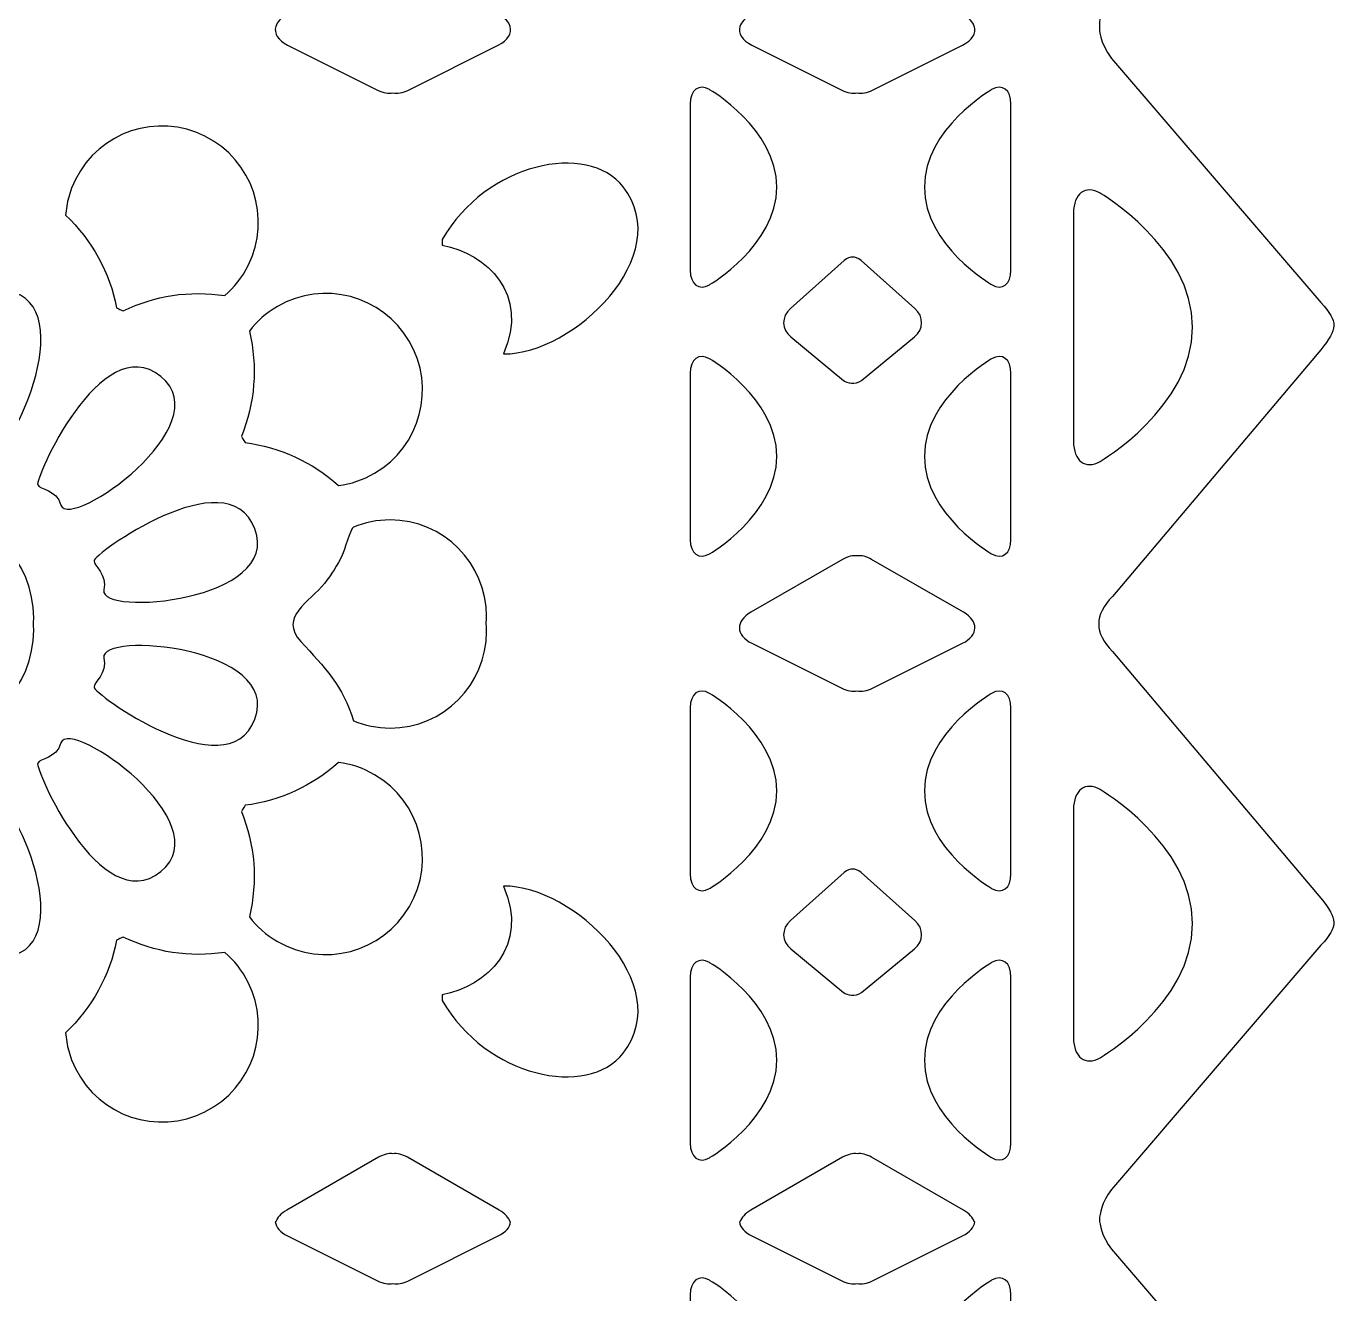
# Model space of a CAD drawing. Header units: centimetres. Extents: x -7.1 to -0.7, y -7 to 8.5.
# Drawn here: x -3.683 to -0.713, y -3.454 to -0.585 of the extents above; entities that cross this region are included whole.
import ezdxf

# ---------------------------------------------------------------- set-up
doc = ezdxf.new("R2010")
doc.units = ezdxf.units.CM
doc.header["$MEASUREMENT"] = 0
doc.layers.add('Layer 1', color=7, linetype='Continuous')

msp = doc.modelspace()

# ---------------------------------------------------------------- linework, layer by layer
at = {"layer": 'Layer 1'}
for points, knots in [([(-0.75382, 5.45137), (-0.71342, 5.49611), (-0.71575, 5.51005), (-0.75382, 5.55808), (-0.75382, 5.55808), (-0.75382, 5.55808), (-1.22507, 6.11619), (-1.22507, 6.11619), (-1.22507, 6.11619), (-1.2465, 6.13762), (-1.25669, 6.15807), (-1.25624, 6.17855), (-1.25624, 6.17855), (-1.25672, 6.199), (-1.2465, 6.21951), (-1.22507, 6.24091), (-1.22507, 6.24091), (-1.22507, 6.24091), (-0.75382, 6.799), (-0.75382, 6.799), (-0.75382, 6.799), (-0.71575, 6.84705), (-0.71342, 6.86099), (-0.75382, 6.90573), (-0.75382, 6.90573), (-0.75382, 6.90573), (-1.22787, 7.45821), (-1.22787, 7.45821), (-1.22787, 7.45821), (-1.24128, 7.47618), (-1.2479, 7.49253), (-1.25137, 7.50539), (-1.25137, 7.50539), (-1.25137, 7.50539), (-1.2474, 7.50538), (-1.2474, 7.50538), (-1.2474, 7.50538), (-1.2474, 7.50538), (-1.2474, 8.53715), (-1.2474, 8.53715), (-1.2474, 8.53715), (-1.2474, 8.53715), (-6.5523, 8.53715), (-6.5523, 8.53715), (-6.5523, 8.53715), (-6.5523, 8.53715), (-6.5523, 7.53181), (-6.5523, 7.53181), (-6.5523, 7.53181), (-6.5523, 7.53181), (-6.56246, 7.53181), (-6.56246, 7.53181), (-6.56246, 7.53181), (-6.56246, 7.53181), (-6.55939, 7.4985), (-6.58947, 7.45823), (-6.58947, 7.45823), (-6.58947, 7.45823), (-7.06352, 6.90575), (-7.06352, 6.90575), (-7.06352, 6.90575), (-7.10392, 6.86101), (-7.10159, 6.84707), (-7.06352, 6.79902), (-7.06352, 6.79902), (-7.06352, 6.79902), (-6.59227, 6.24093), (-6.59227, 6.24093), (-6.59227, 6.24093), (-6.57084, 6.2195), (-6.56065, 6.19902), (-6.5611, 6.17857), (-6.5611, 6.17857), (-6.56062, 6.15809), (-6.57084, 6.13761), (-6.59227, 6.11621), (-6.59227, 6.11621), (-6.59227, 6.11621), (-7.06352, 5.5581), (-7.06352, 5.5581), (-7.06352, 5.5581), (-7.10159, 5.51008), (-7.10392, 5.49613), (-7.06352, 5.45139), (-7.06352, 5.45139), (-7.06352, 5.45139), (-6.58947, 4.89891), (-6.58947, 4.89891), (-6.58947, 4.89891), (-6.56193, 4.862), (-6.56219, 4.83128), (-6.56243, 4.82633), (-6.56243, 4.82633), (-6.56243, 4.82633), (-6.56246, 4.82634), (-6.56246, 4.82634), (-6.56246, 4.82634), (-6.56246, 4.82634), (-6.56246, 4.82594), (-6.56246, 4.82584), (-6.56246, 4.82584), (-6.56246, 4.82571), (-6.56246, 4.82531), (-6.56246, 4.82531), (-6.56246, 4.82531), (-6.56246, 4.82531), (-6.56241, 4.82531), (-6.56241, 4.82531), (-6.56241, 4.82531), (-6.56217, 4.82034), (-6.56191, 4.78959), (-6.58945, 4.75273), (-6.58945, 4.75273), (-6.58945, 4.75273), (-7.0635, 4.20023), (-7.0635, 4.20023), (-7.0635, 4.20023), (-7.1039, 4.15552), (-7.10157, 4.14157), (-7.0635, 4.09352), (-7.0635, 4.09352), (-7.0635, 4.09352), (-6.59225, 3.53543), (-6.59225, 3.53543), (-6.59225, 3.53543), (-6.57082, 3.514), (-6.56063, 3.49355), (-6.56108, 3.47307), (-6.56108, 3.47307), (-6.5606, 3.45259), (-6.57082, 3.43211), (-6.59225, 3.41071), (-6.59225, 3.41071), (-6.59225, 3.41071), (-7.0635, 2.85262), (-7.0635, 2.85262), (-7.0635, 2.85262), (-7.10157, 2.80457), (-7.1039, 2.79063), (-7.0635, 2.74591), (-7.0635, 2.74591), (-7.0635, 2.74591), (-6.58947, 2.1934), (-6.58947, 2.1934), (-6.58947, 2.1934), (-6.56193, 2.15652), (-6.56219, 2.1258), (-6.56243, 2.12082), (-6.56243, 2.12082), (-6.56243, 2.12082), (-6.56246, 2.12082), (-6.56246, 2.12082), (-6.56246, 2.12082), (-6.56246, 2.12082), (-6.56246, 2.12042), (-6.56246, 2.12029), (-6.56246, 2.12029), (-6.56246, 2.12018), (-6.56246, 2.11979), (-6.56246, 2.11979), (-6.56246, 2.11979), (-6.56246, 2.11979), (-6.56241, 2.11979), (-6.56241, 2.11979), (-6.56241, 2.11979), (-6.56217, 2.11482), (-6.56191, 2.0841), (-6.58945, 2.04721), (-6.58945, 2.04721), (-6.58945, 2.04721), (-7.0635, 1.49473), (-7.0635, 1.49473), (-7.0635, 1.49473), (-7.1039, 1.44999), (-7.10157, 1.43605), (-7.0635, 1.38802), (-7.0635, 1.38802), (-7.0635, 1.38802), (-6.59225, 0.82991), (-6.59225, 0.82991), (-6.59225, 0.82991), (-6.57082, 0.80848), (-6.56063, 0.78803), (-6.56108, 0.76755), (-6.56108, 0.76755), (-6.5606, 0.7471), (-6.57082, 0.72659), (-6.59225, 0.70519), (-6.59225, 0.70519), (-6.59225, 0.70519), (-7.0635, 0.1471), (-7.0635, 0.1471), (-7.0635, 0.1471), (-7.10157, 0.09908), (-7.1039, 0.08511), (-7.0635, 0.04037), (-7.0635, 0.04037), (-7.0635, 0.04037), (-6.58945, -0.51211), (-6.58945, -0.51211), (-6.58945, -0.51211), (-6.56191, -0.54899), (-6.56217, -0.57971), (-6.56241, -0.58469), (-6.56241, -0.58469), (-6.56241, -0.58469), (-6.56246, -0.58468), (-6.56246, -0.58468), (-6.56246, -0.58468), (-6.56246, -0.58468), (-6.56246, -0.58508), (-6.56246, -0.58518), (-6.56246, -0.58518), (-6.56246, -0.58531), (-6.56246, -0.58571), (-6.56246, -0.58571), (-6.56246, -0.58571), (-6.56246, -0.58571), (-6.56241, -0.58571), (-6.56241, -0.58571), (-6.56241, -0.58571), (-6.56217, -0.59068), (-6.56191, -0.62143), (-6.58945, -0.65826), (-6.58945, -0.65826), (-6.58945, -0.65826), (-7.06353, -1.21073), (-7.06353, -1.21073), (-7.06353, -1.21073), (-7.10393, -1.25544), (-7.1016, -1.26941), (-7.06353, -1.31744), (-7.06353, -1.31744), (-7.06353, -1.31744), (-6.59228, -1.87553), (-6.59228, -1.87553), (-6.59228, -1.87553), (-6.57085, -1.89699), (-6.56066, -1.91744), (-6.56111, -1.93792), (-6.56111, -1.93792), (-6.56063, -1.9584), (-6.57085, -1.97888), (-6.59228, -2.00028), (-6.59228, -2.00028), (-6.59228, -2.00028), (-7.06353, -2.55837), (-7.06353, -2.55837), (-7.06353, -2.55837), (-7.1016, -2.60642), (-7.10393, -2.62036), (-7.06353, -2.66508), (-7.06353, -2.66508), (-7.06353, -2.66508), (-6.58948, -3.21758), (-6.58948, -3.21758), (-6.58948, -3.21758), (-6.56694, -3.24774), (-6.56305, -3.27402), (-6.56247, -3.28529), (-6.56247, -3.28529), (-6.56303, -3.29659), (-6.56694, -3.32283), (-6.58948, -3.35302), (-6.58948, -3.35302), (-6.58948, -3.35302), (-7.06353, -3.9055), (-7.06353, -3.9055), (-7.06353, -3.9055), (-7.10393, -3.95024), (-7.1016, -3.96418), (-7.06353, -4.01221), (-7.06353, -4.01221), (-7.06353, -4.01221), (-6.59228, -4.57032), (-6.59228, -4.57032), (-6.59228, -4.57032), (-6.57085, -4.59175), (-6.56066, -4.6122), (-6.56111, -4.63268), (-6.56111, -4.63268), (-6.56063, -4.65313), (-6.57085, -4.67364), (-6.59228, -4.69504), (-6.59228, -4.69504), (-6.59228, -4.69504), (-7.06353, -5.25313), (-7.06353, -5.25313), (-7.06353, -5.25313), (-7.1016, -5.30115), (-7.10393, -5.31512), (-7.06353, -5.35984), (-7.06353, -5.35984), (-7.06353, -5.35984), (-6.58948, -5.91234), (-6.58948, -5.91234), (-6.58948, -5.91234), (-6.56956, -5.93901), (-6.56424, -5.96232), (-6.56289, -5.97513), (-6.56289, -5.97513), (-6.56289, -5.97513), (-6.5523, -5.97511), (-6.5523, -5.97511), (-6.5523, -5.97511), (-6.5523, -5.97511), (-6.5523, -7.03334), (-6.5523, -7.03334), (-6.5523, -7.03334), (-6.5523, -7.03334), (-1.27386, -7.03334), (-1.27386, -7.03334), (-1.27386, -7.03334), (-1.27386, -7.03334), (-1.27386, -5.97511), (-1.27386, -5.97511), (-1.27386, -5.97511), (-1.27386, -5.97511), (-1.2545, -5.97511), (-1.2545, -5.97511), (-1.2545, -5.97511), (-1.25315, -5.9623), (-1.24783, -5.93899), (-1.22791, -5.91232), (-1.22791, -5.91232), (-1.22791, -5.91232), (-0.75386, -5.35982), (-0.75386, -5.35982), (-0.75386, -5.35982), (-0.71346, -5.31511), (-0.71579, -5.30114), (-0.75386, -5.25311), (-0.75386, -5.25311), (-0.75386, -5.25311), (-1.22511, -4.69502), (-1.22511, -4.69502), (-1.22511, -4.69502), (-1.24654, -4.67359), (-1.25673, -4.65311), (-1.25628, -4.63266), (-1.25628, -4.63266), (-1.25676, -4.61218), (-1.24654, -4.5917), (-1.22511, -4.5703), (-1.22511, -4.5703), (-1.22511, -4.5703), (-0.75386, -4.01219), (-0.75386, -4.01219), (-0.75386, -4.01219), (-0.71579, -3.96417), (-0.71346, -3.95022), (-0.75386, -3.90548), (-0.75386, -3.90548), (-0.75386, -3.90548), (-1.22791, -3.353), (-1.22791, -3.353), (-1.22791, -3.353), (-1.25045, -3.32281), (-1.25434, -3.29656), (-1.25492, -3.28527), (-1.25492, -3.28527), (-1.25436, -3.274), (-1.25045, -3.24773), (-1.22791, -3.21756), (-1.22791, -3.21756), (-1.22791, -3.21756), (-0.75386, -2.66506), (-0.75386, -2.66506), (-0.75386, -2.66506), (-0.71346, -2.62035), (-0.71579, -2.6064), (-0.75386, -2.55835), (-0.75386, -2.55835), (-0.75386, -2.55835), (-1.22511, -2.00026), (-1.22511, -2.00026), (-1.22511, -2.00026), (-1.24654, -1.97883), (-1.25673, -1.95838), (-1.25628, -1.9379), (-1.25628, -1.9379), (-1.25676, -1.91742), (-1.24654, -1.89694), (-1.22511, -1.87551), (-1.22511, -1.87551), (-1.22511, -1.87551), (-0.75386, -1.31742), (-0.75386, -1.31742), (-0.75386, -1.31742), (-0.71579, -1.2694), (-0.71346, -1.25543), (-0.75386, -1.21071), (-0.75386, -1.21071), (-0.75386, -1.21071), (-1.22791, -0.65821), (-1.22791, -0.65821), (-1.22791, -0.65821), (-1.25545, -0.62135), (-1.25519, -0.59061), (-1.25495, -0.58566), (-1.25495, -0.58566), (-1.25495, -0.58566), (-1.25489, -0.58568), (-1.25489, -0.58568), (-1.25489, -0.58568), (-1.25489, -0.58568), (-1.25489, -0.58528), (-1.25489, -0.58515), (-1.25489, -0.58515), (-1.25489, -0.58504), (-1.25489, -0.58465), (-1.25489, -0.58465), (-1.25489, -0.58465), (-1.25489, -0.58465), (-1.25495, -0.58465), (-1.25495, -0.58465), (-1.25495, -0.58465), (-1.25519, -0.57968), (-1.25545, -0.54893), (-1.22791, -0.51207), (-1.22791, -0.51207), (-1.22791, -0.51207), (-0.75386, 0.04041), (-0.75386, 0.04041), (-0.75386, 0.04041), (-0.71346, 0.08515), (-0.71579, 0.09912), (-0.75386, 0.14714), (-0.75386, 0.14714), (-0.75386, 0.14714), (-1.22511, 0.70523), (-1.22511, 0.70523), (-1.22511, 0.70523), (-1.24654, 0.72666), (-1.25673, 0.74714), (-1.25628, 0.76759), (-1.25628, 0.76759), (-1.25676, 0.78807), (-1.24654, 0.80855), (-1.22511, 0.82995), (-1.22511, 0.82995), (-1.22511, 0.82995), (-0.75386, 1.38806), (-0.75386, 1.38806), (-0.75386, 1.38806), (-0.71579, 1.43608), (-0.71346, 1.45003), (-0.75386, 1.49477), (-0.75386, 1.49477), (-0.75386, 1.49477), (-1.22791, 2.04725), (-1.22791, 2.04725), (-1.22791, 2.04725), (-1.25545, 2.08416), (-1.25519, 2.11485), (-1.25495, 2.11983), (-1.25495, 2.11983), (-1.25495, 2.11983), (-1.25489, 2.11982), (-1.25489, 2.11982), (-1.25489, 2.11982), (-1.25489, 2.11982), (-1.25489, 2.12022), (-1.25489, 2.12032), (-1.25489, 2.12032), (-1.25489, 2.12045), (-1.25489, 2.12085), (-1.25489, 2.12085), (-1.25489, 2.12085), (-1.25489, 2.12085), (-1.25495, 2.12085), (-1.25495, 2.12085), (-1.25495, 2.12085), (-1.25519, 2.12582), (-1.25545, 2.15657), (-1.22791, 2.19343), (-1.22791, 2.19343), (-1.22791, 2.19343), (-0.75386, 2.74593), (-0.75386, 2.74593), (-0.75386, 2.74593), (-0.71346, 2.79064), (-0.71579, 2.80459), (-0.75386, 2.85264), (-0.75386, 2.85264), (-0.75386, 2.85264), (-1.22511, 3.41073), (-1.22511, 3.41073), (-1.22511, 3.41073), (-1.24654, 3.43216), (-1.25673, 3.45261), (-1.25628, 3.47309), (-1.25628, 3.47309), (-1.25676, 3.49357), (-1.24654, 3.51405), (-1.22511, 3.53545), (-1.22511, 3.53545), (-1.22511, 3.53545), (-0.75386, 4.09354), (-0.75386, 4.09354), (-0.75386, 4.09354), (-0.71579, 4.14159), (-0.71346, 4.15553), (-0.75386, 4.20025), (-0.75386, 4.20025), (-0.75386, 4.20025), (-1.22791, 4.75275), (-1.22791, 4.75275), (-1.22791, 4.75275), (-1.25545, 4.78963), (-1.25519, 4.82038), (-1.25495, 4.82533), (-1.25495, 4.82533), (-1.25495, 4.82533), (-1.25489, 4.82531), (-1.25489, 4.82531), (-1.25489, 4.82531), (-1.25489, 4.82531), (-1.25489, 4.82571), (-1.25489, 4.82584), (-1.25489, 4.82584), (-1.25489, 4.82595), (-1.25489, 4.82634), (-1.25489, 4.82634), (-1.25489, 4.82634), (-1.25489, 4.82634), (-1.25495, 4.82634), (-1.25495, 4.82634), (-1.25495, 4.82634), (-1.25519, 4.83131), (-1.25545, 4.86203), (-1.22791, 4.89892), (-1.22791, 4.89892), (-1.22791, 4.89892), (-0.75382, 5.45137), (-0.75382, 5.45137)], [0, 0, 0, 0, 0.0074074, 0.0074074, 0.0074074, 0.0074074, 0.0148148, 0.0148148, 0.0148148, 0.0148148, 0.0222222, 0.0222222, 0.0222222, 0.0222222, 0.0296296, 0.0296296, 0.0296296, 0.0296296, 0.037037, 0.037037, 0.037037, 0.037037, 0.0444444, 0.0444444, 0.0444444, 0.0444444, 0.0518519, 0.0518519, 0.0518519, 0.0518519, 0.0592593, 0.0592593, 0.0592593, 0.0592593, 0.0666667, 0.0666667, 0.0666667, 0.0666667, 0.0740741, 0.0740741, 0.0740741, 0.0740741, 0.0814815, 0.0814815, 0.0814815, 0.0814815, 0.0888889, 0.0888889, 0.0888889, 0.0888889, 0.0962963, 0.0962963, 0.0962963, 0.0962963, 0.1037037, 0.1037037, 0.1037037, 0.1037037, 0.1111111, 0.1111111, 0.1111111, 0.1111111, 0.1185185, 0.1185185, 0.1185185, 0.1185185, 0.1259259, 0.1259259, 0.1259259, 0.1259259, 0.1333333, 0.1333333, 0.1333333, 0.1333333, 0.1407407, 0.1407407, 0.1407407, 0.1407407, 0.1481481, 0.1481481, 0.1481481, 0.1481481, 0.1555556, 0.1555556, 0.1555556, 0.1555556, 0.162963, 0.162963, 0.162963, 0.162963, 0.1703704, 0.1703704, 0.1703704, 0.1703704, 0.1777778, 0.1777778, 0.1777778, 0.1777778, 0.1851852, 0.1851852, 0.1851852, 0.1851852, 0.1925926, 0.1925926, 0.1925926, 0.1925926, 0.2, 0.2, 0.2, 0.2, 0.2074074, 0.2074074, 0.2074074, 0.2074074, 0.2148148, 0.2148148, 0.2148148, 0.2148148, 0.2222222, 0.2222222, 0.2222222, 0.2222222, 0.2296296, 0.2296296, 0.2296296, 0.2296296, 0.237037, 0.237037, 0.237037, 0.237037, 0.2444444, 0.2444444, 0.2444444, 0.2444444, 0.2518519, 0.2518519, 0.2518519, 0.2518519, 0.2592593, 0.2592593, 0.2592593, 0.2592593, 0.2666667, 0.2666667, 0.2666667, 0.2666667, 0.2740741, 0.2740741, 0.2740741, 0.2740741, 0.2814815, 0.2814815, 0.2814815, 0.2814815, 0.2888889, 0.2888889, 0.2888889, 0.2888889, 0.2962963, 0.2962963, 0.2962963, 0.2962963, 0.3037037, 0.3037037, 0.3037037, 0.3037037, 0.3111111, 0.3111111, 0.3111111, 0.3111111, 0.3185185, 0.3185185, 0.3185185, 0.3185185, 0.3259259, 0.3259259, 0.3259259, 0.3259259, 0.3333333, 0.3333333, 0.3333333, 0.3333333, 0.3407407, 0.3407407, 0.3407407, 0.3407407, 0.3481481, 0.3481481, 0.3481481, 0.3481481, 0.3555556, 0.3555556, 0.3555556, 0.3555556, 0.362963, 0.362963, 0.362963, 0.362963, 0.3703704, 0.3703704, 0.3703704, 0.3703704, 0.3777778, 0.3777778, 0.3777778, 0.3777778, 0.3851852, 0.3851852, 0.3851852, 0.3851852, 0.3925926, 0.3925926, 0.3925926, 0.3925926, 0.4, 0.4, 0.4, 0.4, 0.4074074, 0.4074074, 0.4074074, 0.4074074, 0.4148148, 0.4148148, 0.4148148, 0.4148148, 0.4222222, 0.4222222, 0.4222222, 0.4222222, 0.4296296, 0.4296296, 0.4296296, 0.4296296, 0.437037, 0.437037, 0.437037, 0.437037, 0.4444444, 0.4444444, 0.4444444, 0.4444444, 0.4518519, 0.4518519, 0.4518519, 0.4518519, 0.4592593, 0.4592593, 0.4592593, 0.4592593, 0.4666667, 0.4666667, 0.4666667, 0.4666667, 0.4740741, 0.4740741, 0.4740741, 0.4740741, 0.4814815, 0.4814815, 0.4814815, 0.4814815, 0.4888889, 0.4888889, 0.4888889, 0.4888889, 0.4962963, 0.4962963, 0.4962963, 0.4962963, 0.5037037, 0.5037037, 0.5037037, 0.5037037, 0.5111111, 0.5111111, 0.5111111, 0.5111111, 0.5185185, 0.5185185, 0.5185185, 0.5185185, 0.5259259, 0.5259259, 0.5259259, 0.5259259, 0.5333333, 0.5333333, 0.5333333, 0.5333333, 0.5407407, 0.5407407, 0.5407407, 0.5407407, 0.5481481, 0.5481481, 0.5481481, 0.5481481, 0.5555556, 0.5555556, 0.5555556, 0.5555556, 0.562963, 0.562963, 0.562963, 0.562963, 0.5703704, 0.5703704, 0.5703704, 0.5703704, 0.5777778, 0.5777778, 0.5777778, 0.5777778, 0.5851852, 0.5851852, 0.5851852, 0.5851852, 0.5925926, 0.5925926, 0.5925926, 0.5925926, 0.6, 0.6, 0.6, 0.6, 0.6074074, 0.6074074, 0.6074074, 0.6074074, 0.6148148, 0.6148148, 0.6148148, 0.6148148, 0.6222222, 0.6222222, 0.6222222, 0.6222222, 0.6296296, 0.6296296, 0.6296296, 0.6296296, 0.637037, 0.637037, 0.637037, 0.637037, 0.6444444, 0.6444444, 0.6444444, 0.6444444, 0.6518519, 0.6518519, 0.6518519, 0.6518519, 0.6592593, 0.6592593, 0.6592593, 0.6592593, 0.6666667, 0.6666667, 0.6666667, 0.6666667, 0.6740741, 0.6740741, 0.6740741, 0.6740741, 0.6814815, 0.6814815, 0.6814815, 0.6814815, 0.6888889, 0.6888889, 0.6888889, 0.6888889, 0.6962963, 0.6962963, 0.6962963, 0.6962963, 0.7037037, 0.7037037, 0.7037037, 0.7037037, 0.7111111, 0.7111111, 0.7111111, 0.7111111, 0.7185185, 0.7185185, 0.7185185, 0.7185185, 0.7259259, 0.7259259, 0.7259259, 0.7259259, 0.7333333, 0.7333333, 0.7333333, 0.7333333, 0.7407407, 0.7407407, 0.7407407, 0.7407407, 0.7481481, 0.7481481, 0.7481481, 0.7481481, 0.7555556, 0.7555556, 0.7555556, 0.7555556, 0.762963, 0.762963, 0.762963, 0.762963, 0.7703704, 0.7703704, 0.7703704, 0.7703704, 0.7777778, 0.7777778, 0.7777778, 0.7777778, 0.7851852, 0.7851852, 0.7851852, 0.7851852, 0.7925926, 0.7925926, 0.7925926, 0.7925926, 0.8, 0.8, 0.8, 0.8, 0.8074074, 0.8074074, 0.8074074, 0.8074074, 0.8148148, 0.8148148, 0.8148148, 0.8148148, 0.8222222, 0.8222222, 0.8222222, 0.8222222, 0.8296296, 0.8296296, 0.8296296, 0.8296296, 0.837037, 0.837037, 0.837037, 0.837037, 0.8444444, 0.8444444, 0.8444444, 0.8444444, 0.8518519, 0.8518519, 0.8518519, 0.8518519, 0.8592593, 0.8592593, 0.8592593, 0.8592593, 0.8666667, 0.8666667, 0.8666667, 0.8666667, 0.8740741, 0.8740741, 0.8740741, 0.8740741, 0.8814815, 0.8814815, 0.8814815, 0.8814815, 0.8888889, 0.8888889, 0.8888889, 0.8888889, 0.8962963, 0.8962963, 0.8962963, 0.8962963, 0.9037037, 0.9037037, 0.9037037, 0.9037037, 0.9111111, 0.9111111, 0.9111111, 0.9111111, 0.9185185, 0.9185185, 0.9185185, 0.9185185, 0.9259259, 0.9259259, 0.9259259, 0.9259259, 0.9333333, 0.9333333, 0.9333333, 0.9333333, 0.9407407, 0.9407407, 0.9407407, 0.9407407, 0.9481481, 0.9481481, 0.9481481, 0.9481481, 0.9555556, 0.9555556, 0.9555556, 0.9555556, 0.962963, 0.962963, 0.962963, 0.962963, 0.9703704, 0.9703704, 0.9703704, 0.9703704, 0.9777778, 0.9777778, 0.9777778, 0.9777778, 0.9851852, 0.9851852, 0.9851852, 0.9851852, 1, 1, 1, 1]), ([(-2.81877, -0.72991), (-2.83155, -0.73631), (-2.84346, -0.73795), (-2.85359, -0.73597), (-2.85359, -0.73597), (-2.86378, -0.73793), (-2.87566, -0.73631), (-2.88844, -0.72991), (-2.88844, -0.72991), (-2.88844, -0.72991), (-3.09196, -0.62818), (-3.09196, -0.62818), (-3.09196, -0.62818), (-3.11413, -0.61709), (-3.12305, -0.60111), (-3.11889, -0.58569), (-3.11889, -0.58569), (-3.11889, -0.58569), (-3.1187, -0.58568), (-3.1187, -0.58568), (-3.1187, -0.58568), (-3.11571, -0.57602), (-3.10751, -0.5666), (-3.09401, -0.55882), (-3.09401, -0.55882), (-3.09401, -0.55882), (-2.88636, -0.43947), (-2.88636, -0.43947), (-2.88636, -0.43947), (-2.87432, -0.43256), (-2.86321, -0.43024), (-2.85355, -0.43135), (-2.85355, -0.43135), (-2.84389, -0.43024), (-2.83278, -0.43257), (-2.82077, -0.43947), (-2.82077, -0.43947), (-2.82077, -0.43947), (-2.61315, -0.55882), (-2.61315, -0.55882), (-2.61315, -0.55882), (-2.59963, -0.5666), (-2.59148, -0.57599), (-2.58846, -0.58568), (-2.58846, -0.58568), (-2.58846, -0.58568), (-2.58826, -0.58568), (-2.58826, -0.58568), (-2.58826, -0.58568), (-2.58408, -0.60111), (-2.593, -0.61711), (-2.61519, -0.62817), (-2.61519, -0.62817), (-2.61519, -0.62817), (-2.81877, -0.72991), (-2.81877, -0.72991)], [0, 0, 0, 0, 0.0666667, 0.0666667, 0.0666667, 0.0666667, 0.1333333, 0.1333333, 0.1333333, 0.1333333, 0.2, 0.2, 0.2, 0.2, 0.2666667, 0.2666667, 0.2666667, 0.2666667, 0.3333333, 0.3333333, 0.3333333, 0.3333333, 0.4, 0.4, 0.4, 0.4, 0.4666667, 0.4666667, 0.4666667, 0.4666667, 0.5333333, 0.5333333, 0.5333333, 0.5333333, 0.6, 0.6, 0.6, 0.6, 0.6666667, 0.6666667, 0.6666667, 0.6666667, 0.7333333, 0.7333333, 0.7333333, 0.7333333, 0.8, 0.8, 0.8, 0.8, 0.8666667, 0.8666667, 0.8666667, 0.8666667, 1, 1, 1, 1]), ([(-1.7684, -0.72991), (-1.78118, -0.73631), (-1.79309, -0.73795), (-1.80322, -0.73597), (-1.80322, -0.73597), (-1.81341, -0.73793), (-1.82529, -0.73631), (-1.83807, -0.72991), (-1.83807, -0.72991), (-1.83807, -0.72991), (-2.04159, -0.62818), (-2.04159, -0.62818), (-2.04159, -0.62818), (-2.06376, -0.61709), (-2.07268, -0.60111), (-2.06852, -0.58569), (-2.06852, -0.58569), (-2.06852, -0.58569), (-2.06833, -0.58568), (-2.06833, -0.58568), (-2.06833, -0.58568), (-2.06534, -0.57602), (-2.05716, -0.5666), (-2.04364, -0.55882), (-2.04364, -0.55882), (-2.04364, -0.55882), (-1.83599, -0.43947), (-1.83599, -0.43947), (-1.83599, -0.43947), (-1.82395, -0.43256), (-1.81284, -0.43024), (-1.80318, -0.43135), (-1.80318, -0.43135), (-1.79352, -0.43024), (-1.78241, -0.43257), (-1.7704, -0.43947), (-1.7704, -0.43947), (-1.7704, -0.43947), (-1.56278, -0.55882), (-1.56278, -0.55882), (-1.56278, -0.55882), (-1.54926, -0.5666), (-1.54111, -0.57599), (-1.53809, -0.58568), (-1.53809, -0.58568), (-1.53809, -0.58568), (-1.53789, -0.58568), (-1.53789, -0.58568), (-1.53789, -0.58568), (-1.53371, -0.60111), (-1.54263, -0.61711), (-1.56482, -0.62817), (-1.56482, -0.62817), (-1.56482, -0.62817), (-1.7684, -0.72991), (-1.7684, -0.72991)], [0, 0, 0, 0, 0.0666667, 0.0666667, 0.0666667, 0.0666667, 0.1333333, 0.1333333, 0.1333333, 0.1333333, 0.2, 0.2, 0.2, 0.2, 0.2666667, 0.2666667, 0.2666667, 0.2666667, 0.3333333, 0.3333333, 0.3333333, 0.3333333, 0.4, 0.4, 0.4, 0.4, 0.4666667, 0.4666667, 0.4666667, 0.4666667, 0.5333333, 0.5333333, 0.5333333, 0.5333333, 0.6, 0.6, 0.6, 0.6, 0.6666667, 0.6666667, 0.6666667, 0.6666667, 0.7333333, 0.7333333, 0.7333333, 0.7333333, 0.8, 0.8, 0.8, 0.8, 0.8666667, 0.8666667, 0.8666667, 0.8666667, 1, 1, 1, 1]), ([(-2.13722, -0.7285), (-2.13722, -0.7285), (-1.98495, -0.81703), (-1.98495, -0.94924), (-1.98495, -0.94924), (-1.98495, -1.08145), (-2.13722, -1.17001), (-2.13722, -1.17001), (-2.13722, -1.17001), (-2.16132, -1.18401), (-2.18101, -1.16927), (-2.18101, -1.13723), (-2.18101, -1.13723), (-2.18101, -1.13723), (-2.18101, -0.76131), (-2.18101, -0.76131), (-2.18101, -0.76131), (-2.18104, -0.72924), (-2.16133, -0.71448), (-2.13722, -0.7285)], [0, 0, 0, 0, 0.1666667, 0.1666667, 0.1666667, 0.1666667, 0.3333333, 0.3333333, 0.3333333, 0.3333333, 0.5, 0.5, 0.5, 0.5, 0.6666667, 0.6666667, 0.6666667, 0.6666667, 1, 1, 1, 1]), ([(-1.45508, -1.13721), (-1.45508, -1.16925), (-1.47477, -1.18401), (-1.49887, -1.16999), (-1.49887, -1.16999), (-1.49887, -1.16999), (-1.65116, -1.08143), (-1.65116, -0.94922), (-1.65116, -0.94922), (-1.65116, -0.81701), (-1.49887, -0.72848), (-1.49887, -0.72848), (-1.49887, -0.72848), (-1.47477, -0.71446), (-1.45508, -0.72922), (-1.45508, -0.76126), (-1.45508, -0.76126), (-1.45508, -0.76126), (-1.45508, -1.13721), (-1.45508, -1.13721)], [0, 0, 0, 0, 0.1666667, 0.1666667, 0.1666667, 0.1666667, 0.3333333, 0.3333333, 0.3333333, 0.3333333, 0.5, 0.5, 0.5, 0.5, 0.6666667, 0.6666667, 0.6666667, 0.6666667, 1, 1, 1, 1]), ([(-3.46416, -1.22933), (-3.46752, -1.22782), (-3.47088, -1.22629), (-3.47424, -1.22457), (-3.47424, -1.22457), (-3.47424, -1.22457), (-3.47884, -1.22224), (-3.47884, -1.22224), (-3.47884, -1.22224), (-3.49432, -1.1431), (-3.53416, -1.06936), (-3.59441, -1.01285), (-3.59441, -1.01285), (-3.5924, -0.98539), (-3.58507, -0.95784), (-3.572, -0.93165), (-3.572, -0.93165), (-3.51808, -0.82375), (-3.3869, -0.77999), (-3.279, -0.83389), (-3.279, -0.83389), (-3.17113, -0.88776), (-3.12742, -1.01899), (-3.18129, -1.12684), (-3.18129, -1.12684), (-3.19463, -1.15354), (-3.21283, -1.17637), (-3.2341, -1.19473), (-3.2341, -1.19473), (-3.31335, -1.18237), (-3.39365, -1.1951), (-3.46416, -1.22933)], [0, 0, 0, 0, 0.1111111, 0.1111111, 0.1111111, 0.1111111, 0.2222222, 0.2222222, 0.2222222, 0.2222222, 0.3333333, 0.3333333, 0.3333333, 0.3333333, 0.4444444, 0.4444444, 0.4444444, 0.4444444, 0.5555556, 0.5555556, 0.5555556, 0.5555556, 0.6666667, 0.6666667, 0.6666667, 0.6666667, 0.7777778, 0.7777778, 0.7777778, 0.7777778, 1, 1, 1, 1]), ([(-2.60363, -1.32675), (-2.54381, -1.192), (-2.64181, -1.0995), (-2.74211, -1.08042), (-2.74211, -1.08042), (-2.74211, -1.08042), (-2.74211, -1.06804), (-2.74211, -1.06804), (-2.74211, -1.06804), (-2.64297, -0.8945), (-2.41342, -0.84542), (-2.33246, -0.9489), (-2.33246, -0.9489), (-2.21176, -1.10315), (-2.44467, -1.32831), (-2.60363, -1.32675)], [0, 0, 0, 0, 0.2, 0.2, 0.2, 0.2, 0.4, 0.4, 0.4, 0.4, 0.6, 0.6, 0.6, 0.6, 1, 1, 1, 1]), ([(-1.25352, -0.96292), (-1.25352, -0.96292), (-1.04416, -1.08463), (-1.04416, -1.2664), (-1.04416, -1.2664), (-1.04416, -1.44817), (-1.25352, -1.56988), (-1.25352, -1.56988), (-1.25352, -1.56988), (-1.28662, -1.58917), (-1.31371, -1.56885), (-1.31371, -1.5248), (-1.31371, -1.5248), (-1.31371, -1.5248), (-1.31371, -1.00804), (-1.31371, -1.00804), (-1.31371, -1.00804), (-1.31371, -0.96396), (-1.28662, -0.94364), (-1.25352, -0.96292)], [0, 0, 0, 0, 0.1666667, 0.1666667, 0.1666667, 0.1666667, 0.3333333, 0.3333333, 0.3333333, 0.3333333, 0.5, 0.5, 0.5, 0.5, 0.6666667, 0.6666667, 0.6666667, 0.6666667, 1, 1, 1, 1]), ([(-1.67378, -1.28783), (-1.67378, -1.28783), (-1.793, -1.38721), (-1.793, -1.38721), (-1.793, -1.38721), (-1.80761, -1.39652), (-1.82634, -1.39303), (-1.83385, -1.38721), (-1.83385, -1.38721), (-1.83385, -1.38721), (-1.95307, -1.28783), (-1.95307, -1.28783), (-1.95307, -1.28783), (-1.97453, -1.27121), (-1.97506, -1.24245), (-1.95426, -1.22391), (-1.95426, -1.22391), (-1.95426, -1.22391), (-1.83263, -1.11548), (-1.83263, -1.11548), (-1.83263, -1.11548), (-1.82559, -1.10921), (-1.81908, -1.10712), (-1.81339, -1.10812), (-1.81339, -1.10812), (-1.80775, -1.10711), (-1.80125, -1.1092), (-1.79418, -1.11548), (-1.79418, -1.11548), (-1.79418, -1.11548), (-1.67255, -1.22391), (-1.67255, -1.22391), (-1.67255, -1.22391), (-1.65179, -1.24246), (-1.65232, -1.27122), (-1.67378, -1.28783)], [0, 0, 0, 0, 0.1, 0.1, 0.1, 0.1, 0.2, 0.2, 0.2, 0.2, 0.3, 0.3, 0.3, 0.3, 0.4, 0.4, 0.4, 0.4, 0.5, 0.5, 0.5, 0.5, 0.6, 0.6, 0.6, 0.6, 0.7, 0.7, 0.7, 0.7, 0.8, 0.8, 0.8, 0.8, 1, 1, 1, 1]), ([(-3.77391, -1.55067), (-3.80069, -1.52453), (-3.83352, -1.54466), (-3.84238, -1.53702), (-3.84238, -1.53702), (-3.85431, -1.53702), (-3.89781, -1.15864), (-3.7253, -1.1851), (-3.7253, -1.1851), (-3.55232, -1.21169), (-3.72594, -1.59028), (-3.77391, -1.55067)], [0, 0, 0, 0, 0.25, 0.25, 0.25, 0.25, 0.5, 0.5, 0.5, 0.5, 1, 1, 1, 1]), ([(-2.89534, -1.59679), (-2.92119, -1.61184), (-2.94881, -1.621), (-2.97673, -1.6247), (-2.97673, -1.6247), (-3.03618, -1.57094), (-3.11037, -1.53763), (-3.18805, -1.52754), (-3.18805, -1.52754), (-3.19009, -1.52444), (-3.19205, -1.52132), (-3.19398, -1.51809), (-3.19398, -1.51809), (-3.19398, -1.51809), (-3.19652, -1.51359), (-3.19652, -1.51359), (-3.19652, -1.51359), (-3.16612, -1.43892), (-3.15908, -1.3554), (-3.1785, -1.27517), (-3.1785, -1.27517), (-3.16173, -1.25326), (-3.14051, -1.23419), (-3.11519, -1.21945), (-3.11519, -1.21945), (-3.011, -1.15878), (-2.87733, -1.19402), (-2.81658, -1.29824), (-2.81658, -1.29824), (-2.75585, -1.40237), (-2.79112, -1.53609), (-2.89534, -1.59679)], [0, 0, 0, 0, 0.1111111, 0.1111111, 0.1111111, 0.1111111, 0.2222222, 0.2222222, 0.2222222, 0.2222222, 0.3333333, 0.3333333, 0.3333333, 0.3333333, 0.4444444, 0.4444444, 0.4444444, 0.4444444, 0.5555556, 0.5555556, 0.5555556, 0.5555556, 0.6666667, 0.6666667, 0.6666667, 0.6666667, 0.7777778, 0.7777778, 0.7777778, 0.7777778, 1, 1, 1, 1]), ([(-3.60484, -1.66902), (-3.61479, -1.63304), (-3.65331, -1.63388), (-3.65717, -1.6229), (-3.65717, -1.6229), (-3.66754, -1.61684), (-3.51482, -1.26791), (-3.37901, -1.37753), (-3.37901, -1.37753), (-3.24284, -1.48746), (-3.58328, -1.72741), (-3.60484, -1.66902)], [0, 0, 0, 0, 0.25, 0.25, 0.25, 0.25, 0.5, 0.5, 0.5, 0.5, 1, 1, 1, 1]), ([(-2.13722, -1.33779), (-2.13722, -1.33779), (-1.98495, -1.42632), (-1.98495, -1.55856), (-1.98495, -1.55856), (-1.98495, -1.69075), (-2.13722, -1.7793), (-2.13722, -1.7793), (-2.13722, -1.7793), (-2.16132, -1.79332), (-2.18101, -1.77856), (-2.18101, -1.74652), (-2.18101, -1.74652), (-2.18101, -1.74652), (-2.18101, -1.3706), (-2.18101, -1.3706), (-2.18101, -1.3706), (-2.18104, -1.33853), (-2.16133, -1.32376), (-2.13722, -1.33779)], [0, 0, 0, 0, 0.1666667, 0.1666667, 0.1666667, 0.1666667, 0.3333333, 0.3333333, 0.3333333, 0.3333333, 0.5, 0.5, 0.5, 0.5, 0.6666667, 0.6666667, 0.6666667, 0.6666667, 1, 1, 1, 1]), ([(-1.45508, -1.74649), (-1.45508, -1.77853), (-1.47477, -1.79332), (-1.49887, -1.77927), (-1.49887, -1.77927), (-1.49887, -1.77927), (-1.65116, -1.69071), (-1.65116, -1.55853), (-1.65116, -1.55853), (-1.65116, -1.42629), (-1.49887, -1.33776), (-1.49887, -1.33776), (-1.49887, -1.33776), (-1.47477, -1.32376), (-1.45508, -1.3385), (-1.45508, -1.37054), (-1.45508, -1.37054), (-1.45508, -1.37054), (-1.45508, -1.74649), (-1.45508, -1.74649)], [0, 0, 0, 0, 0.1666667, 0.1666667, 0.1666667, 0.1666667, 0.3333333, 0.3333333, 0.3333333, 0.3333333, 0.5, 0.5, 0.5, 0.5, 0.6666667, 0.6666667, 0.6666667, 0.6666667, 1, 1, 1, 1]), ([(-3.5079, -1.861), (-3.4984, -1.8248), (-3.53211, -1.8062), (-3.52994, -1.79472), (-3.52994, -1.79472), (-3.53584, -1.7843), (-3.22842, -1.55943), (-3.16619, -1.72244), (-3.16619, -1.72244), (-3.10372, -1.88595), (-3.51861, -1.92222), (-3.5079, -1.861)], [0, 0, 0, 0, 0.25, 0.25, 0.25, 0.25, 0.5, 0.5, 0.5, 0.5, 1, 1, 1, 1]), ([(-3.66726, -1.93791), (-3.66729, -1.93817), (-3.66729, -1.93841), (-3.66729, -1.93865), (-3.66729, -1.93865), (-3.66729, -1.93865), (-3.66723, -1.93866), (-3.66723, -1.93866), (-3.66723, -1.93866), (-3.66691, -1.94297), (-3.66657, -1.94723), (-3.66657, -1.9516), (-3.66657, -1.9516), (-3.66657, -2.08098), (-3.76944, -2.18613), (-3.89782, -2.19028), (-3.89782, -2.19028), (-3.89782, -2.19028), (-3.89782, -2.18996), (-3.89782, -2.18996), (-3.89782, -2.18996), (-3.90144, -2.19017), (-3.90504, -2.19038), (-3.90867, -2.19052), (-3.90867, -2.19052), (-3.91229, -2.19039), (-3.91589, -2.19018), (-3.91952, -2.18996), (-3.91952, -2.18996), (-3.91952, -2.18996), (-3.91952, -2.19028), (-3.91952, -2.19028), (-3.91952, -2.19028), (-4.04792, -2.18615), (-4.15077, -2.08098), (-4.15077, -1.9516), (-4.15077, -1.9516), (-4.15077, -1.94723), (-4.1504, -1.94297), (-4.15011, -1.93866), (-4.15011, -1.93866), (-4.15011, -1.93866), (-4.15004, -1.93866), (-4.15004, -1.93866), (-4.15004, -1.93866), (-4.15004, -1.9384), (-4.15004, -1.93816), (-4.15007, -1.93792), (-4.15007, -1.93792), (-4.15004, -1.93766), (-4.15004, -1.93739), (-4.15004, -1.93715), (-4.15004, -1.93715), (-4.15004, -1.93715), (-4.1501, -1.93715), (-4.1501, -1.93715), (-4.1501, -1.93715), (-4.15042, -1.93286), (-4.15076, -1.9286), (-4.15076, -1.92421), (-4.15076, -1.92421), (-4.15076, -1.79483), (-4.04789, -1.68971), (-3.91951, -1.68556), (-3.91951, -1.68556), (-3.91951, -1.68556), (-3.91951, -1.68588), (-3.91951, -1.68588), (-3.91951, -1.68588), (-3.91589, -1.68567), (-3.91229, -1.68546), (-3.90866, -1.68532), (-3.90866, -1.68532), (-3.90504, -1.68545), (-3.90144, -1.68566), (-3.89781, -1.68588), (-3.89781, -1.68588), (-3.89781, -1.68588), (-3.89781, -1.68556), (-3.89781, -1.68556), (-3.89781, -1.68556), (-3.76941, -1.68969), (-3.66656, -1.79483), (-3.66656, -1.92421), (-3.66656, -1.92421), (-3.66656, -1.9286), (-3.66693, -1.93286), (-3.66722, -1.93715), (-3.66722, -1.93715), (-3.66722, -1.93715), (-3.66728, -1.93715), (-3.66728, -1.93715), (-3.66728, -1.93715), (-3.66728, -1.93741), (-3.66728, -1.93765), (-3.66726, -1.93791)], [0, 0, 0, 0, 0.04, 0.04, 0.04, 0.04, 0.08, 0.08, 0.08, 0.08, 0.12, 0.12, 0.12, 0.12, 0.16, 0.16, 0.16, 0.16, 0.2, 0.2, 0.2, 0.2, 0.24, 0.24, 0.24, 0.24, 0.28, 0.28, 0.28, 0.28, 0.32, 0.32, 0.32, 0.32, 0.36, 0.36, 0.36, 0.36, 0.4, 0.4, 0.4, 0.4, 0.44, 0.44, 0.44, 0.44, 0.48, 0.48, 0.48, 0.48, 0.52, 0.52, 0.52, 0.52, 0.56, 0.56, 0.56, 0.56, 0.6, 0.6, 0.6, 0.6, 0.64, 0.64, 0.64, 0.64, 0.68, 0.68, 0.68, 0.68, 0.72, 0.72, 0.72, 0.72, 0.76, 0.76, 0.76, 0.76, 0.8, 0.8, 0.8, 0.8, 0.84, 0.84, 0.84, 0.84, 0.88, 0.88, 0.88, 0.88, 0.92, 0.92, 0.92, 0.92, 1, 1, 1, 1]), ([(-2.64179, -1.92082), (-2.64179, -1.92632), (-2.64219, -1.93175), (-2.64269, -1.93714), (-2.64269, -1.93714), (-2.64266, -1.9374), (-2.64266, -1.93767), (-2.64264, -1.93791), (-2.64264, -1.93791), (-2.64267, -1.93817), (-2.64267, -1.93841), (-2.64261, -1.93865), (-2.64261, -1.93865), (-2.64216, -1.94407), (-2.64179, -1.94947), (-2.64179, -1.955), (-2.64179, -1.955), (-2.64179, -2.0756), (-2.73958, -2.17336), (-2.86012, -2.17336), (-2.86012, -2.17336), (-2.88941, -2.17336), (-2.91738, -2.16754), (-2.94286, -2.15714), (-2.94286, -2.15714), (-2.9663, -2.07864), (-3.00898, -2.03525), (-3.0619, -1.97767), (-3.0619, -1.97767), (-3.11323, -1.92182), (-3.04147, -1.88821), (-3.00867, -1.84615), (-3.00867, -1.84615), (-2.99311, -1.8262), (-2.97957, -1.80482), (-2.96822, -1.78223), (-2.96822, -1.78223), (-2.96377, -1.77342), (-2.9493, -1.7213), (-2.94287, -1.71868), (-2.94287, -1.71868), (-2.91739, -1.70823), (-2.88942, -1.70246), (-2.86013, -1.70246), (-2.86013, -1.70246), (-2.73958, -1.70246), (-2.64179, -1.8002), (-2.64179, -1.92082)], [0, 0, 0, 0, 0.0769231, 0.0769231, 0.0769231, 0.0769231, 0.1538462, 0.1538462, 0.1538462, 0.1538462, 0.2307692, 0.2307692, 0.2307692, 0.2307692, 0.3076923, 0.3076923, 0.3076923, 0.3076923, 0.3846154, 0.3846154, 0.3846154, 0.3846154, 0.4615385, 0.4615385, 0.4615385, 0.4615385, 0.5384615, 0.5384615, 0.5384615, 0.5384615, 0.6153846, 0.6153846, 0.6153846, 0.6153846, 0.6923077, 0.6923077, 0.6923077, 0.6923077, 0.7692308, 0.7692308, 0.7692308, 0.7692308, 0.8461538, 0.8461538, 0.8461538, 0.8461538, 1, 1, 1, 1]), ([(-1.7684, -2.08333), (-1.78118, -2.08973), (-1.79309, -2.09137), (-1.80322, -2.08939), (-1.80322, -2.08939), (-1.81341, -2.09135), (-1.82529, -2.08973), (-1.83807, -2.08333), (-1.83807, -2.08333), (-1.83807, -2.08333), (-2.04159, -1.9816), (-2.04159, -1.9816), (-2.04159, -1.9816), (-2.07821, -1.96332), (-2.07916, -1.93162), (-2.04365, -1.91125), (-2.04365, -1.91125), (-2.04365, -1.91125), (-1.836, -1.7919), (-1.836, -1.7919), (-1.836, -1.7919), (-1.82396, -1.78497), (-1.81285, -1.78264), (-1.80319, -1.78378), (-1.80319, -1.78378), (-1.79353, -1.78264), (-1.78242, -1.78497), (-1.77041, -1.7919), (-1.77041, -1.7919), (-1.77041, -1.7919), (-1.56279, -1.91125), (-1.56279, -1.91125), (-1.56279, -1.91125), (-1.52728, -1.93165), (-1.52821, -1.96332), (-1.56483, -1.9816), (-1.56483, -1.9816), (-1.56483, -1.9816), (-1.7684, -2.08333), (-1.7684, -2.08333)], [0, 0, 0, 0, 0.0909091, 0.0909091, 0.0909091, 0.0909091, 0.1818182, 0.1818182, 0.1818182, 0.1818182, 0.2727273, 0.2727273, 0.2727273, 0.2727273, 0.3636364, 0.3636364, 0.3636364, 0.3636364, 0.4545455, 0.4545455, 0.4545455, 0.4545455, 0.5454545, 0.5454545, 0.5454545, 0.5454545, 0.6363636, 0.6363636, 0.6363636, 0.6363636, 0.7272727, 0.7272727, 0.7272727, 0.7272727, 0.8181818, 0.8181818, 0.8181818, 0.8181818, 1, 1, 1, 1]), ([(-3.52994, -2.08108), (-3.53211, -2.0696), (-3.4984, -2.05102), (-3.5079, -2.01483), (-3.5079, -2.01483), (-3.51862, -1.95358), (-3.10372, -1.98988), (-3.16619, -2.15337), (-3.16619, -2.15337), (-3.22845, -2.3164), (-3.53584, -2.0915), (-3.52994, -2.08108)], [0, 0, 0, 0, 0.25, 0.25, 0.25, 0.25, 0.5, 0.5, 0.5, 0.5, 1, 1, 1, 1]), ([(-2.13722, -2.09494), (-2.13722, -2.09494), (-1.98495, -2.1835), (-1.98495, -2.31568), (-1.98495, -2.31568), (-1.98495, -2.44789), (-2.13722, -2.53647), (-2.13722, -2.53647), (-2.13722, -2.53647), (-2.16132, -2.55044), (-2.18101, -2.5357), (-2.18101, -2.50366), (-2.18101, -2.50366), (-2.18101, -2.50366), (-2.18101, -2.12774), (-2.18101, -2.12774), (-2.18101, -2.12774), (-2.18104, -2.09571), (-2.16133, -2.08092), (-2.13722, -2.09494)], [0, 0, 0, 0, 0.1666667, 0.1666667, 0.1666667, 0.1666667, 0.3333333, 0.3333333, 0.3333333, 0.3333333, 0.5, 0.5, 0.5, 0.5, 0.6666667, 0.6666667, 0.6666667, 0.6666667, 1, 1, 1, 1]), ([(-1.45508, -2.50365), (-1.45508, -2.53569), (-1.47477, -2.55045), (-1.49887, -2.53646), (-1.49887, -2.53646), (-1.49887, -2.53646), (-1.65116, -2.44788), (-1.65116, -2.31567), (-1.65116, -2.31567), (-1.65116, -2.18348), (-1.49887, -2.09493), (-1.49887, -2.09493), (-1.49887, -2.09493), (-1.47477, -2.08093), (-1.45508, -2.0957), (-1.45508, -2.12771), (-1.45508, -2.12771), (-1.45508, -2.12771), (-1.45508, -2.50365), (-1.45508, -2.50365)], [0, 0, 0, 0, 0.1666667, 0.1666667, 0.1666667, 0.1666667, 0.3333333, 0.3333333, 0.3333333, 0.3333333, 0.5, 0.5, 0.5, 0.5, 0.6666667, 0.6666667, 0.6666667, 0.6666667, 1, 1, 1, 1]), ([(-3.65718, -2.25293), (-3.65332, -2.24192), (-3.61479, -2.2428), (-3.60485, -2.20681), (-3.60485, -2.20681), (-3.58329, -2.14839), (-3.24285, -2.38837), (-3.37903, -2.4983), (-3.37903, -2.4983), (-3.51483, -2.60789), (-3.66752, -2.25899), (-3.65718, -2.25293)], [0, 0, 0, 0, 0.25, 0.25, 0.25, 0.25, 0.5, 0.5, 0.5, 0.5, 1, 1, 1, 1]), ([(-3.17849, -2.60067), (-3.15907, -2.52045), (-3.16608, -2.43695), (-3.19651, -2.36225), (-3.19651, -2.36225), (-3.19651, -2.36225), (-3.19397, -2.35775), (-3.19397, -2.35775), (-3.19397, -2.35775), (-3.19206, -2.3545), (-3.19011, -2.3514), (-3.18804, -2.34828), (-3.18804, -2.34828), (-3.11033, -2.33823), (-3.03617, -2.30491), (-2.97672, -2.25115), (-2.97672, -2.25115), (-2.94878, -2.25485), (-2.92116, -2.26398), (-2.89533, -2.27906), (-2.89533, -2.27906), (-2.79114, -2.33976), (-2.75587, -2.47348), (-2.81656, -2.57762), (-2.81656, -2.57762), (-2.87731, -2.68181), (-3.011, -2.71708), (-3.11517, -2.65639), (-3.11517, -2.65639), (-3.1405, -2.64165), (-3.16172, -2.62258), (-3.17849, -2.60067)], [0, 0, 0, 0, 0.1111111, 0.1111111, 0.1111111, 0.1111111, 0.2222222, 0.2222222, 0.2222222, 0.2222222, 0.3333333, 0.3333333, 0.3333333, 0.3333333, 0.4444444, 0.4444444, 0.4444444, 0.4444444, 0.5555556, 0.5555556, 0.5555556, 0.5555556, 0.6666667, 0.6666667, 0.6666667, 0.6666667, 0.7777778, 0.7777778, 0.7777778, 0.7777778, 1, 1, 1, 1]), ([(-3.72531, -2.69071), (-3.89782, -2.71717), (-3.85432, -2.33879), (-3.84239, -2.33879), (-3.84239, -2.33879), (-3.83353, -2.33114), (-3.80069, -2.3513), (-3.77392, -2.32514), (-3.77392, -2.32514), (-3.72594, -2.28552), (-3.55232, -2.66414), (-3.72531, -2.69071)], [0, 0, 0, 0, 0.25, 0.25, 0.25, 0.25, 0.5, 0.5, 0.5, 0.5, 1, 1, 1, 1]), ([(-1.25352, -2.31264), (-1.25352, -2.31264), (-1.04416, -2.43435), (-1.04416, -2.61612), (-1.04416, -2.61612), (-1.04416, -2.79789), (-1.25352, -2.91962), (-1.25352, -2.91962), (-1.25352, -2.91962), (-1.28662, -2.93888), (-1.31371, -2.91859), (-1.31371, -2.87451), (-1.31371, -2.87451), (-1.31371, -2.87451), (-1.31371, -2.35778), (-1.31371, -2.35778), (-1.31371, -2.35778), (-1.31371, -2.31368), (-1.28662, -2.29338), (-1.25352, -2.31264)], [0, 0, 0, 0, 0.1666667, 0.1666667, 0.1666667, 0.1666667, 0.3333333, 0.3333333, 0.3333333, 0.3333333, 0.5, 0.5, 0.5, 0.5, 0.6666667, 0.6666667, 0.6666667, 0.6666667, 1, 1, 1, 1]), ([(-1.67378, -2.67287), (-1.67378, -2.67287), (-1.793, -2.77222), (-1.793, -2.77222), (-1.793, -2.77222), (-1.80761, -2.78153), (-1.82634, -2.77804), (-1.83385, -2.77222), (-1.83385, -2.77222), (-1.83385, -2.77222), (-1.95307, -2.67287), (-1.95307, -2.67287), (-1.95307, -2.67287), (-1.97453, -2.65625), (-1.97506, -2.62747), (-1.95426, -2.60895), (-1.95426, -2.60895), (-1.95426, -2.60895), (-1.83263, -2.50052), (-1.83263, -2.50052), (-1.83263, -2.50052), (-1.82559, -2.49422), (-1.81908, -2.49213), (-1.81339, -2.49314), (-1.81339, -2.49314), (-1.80775, -2.49213), (-1.80125, -2.49422), (-1.79418, -2.50052), (-1.79418, -2.50052), (-1.79418, -2.50052), (-1.67255, -2.60895), (-1.67255, -2.60895), (-1.67255, -2.60895), (-1.65179, -2.6275), (-1.65232, -2.65628), (-1.67378, -2.67287)], [0, 0, 0, 0, 0.1, 0.1, 0.1, 0.1, 0.2, 0.2, 0.2, 0.2, 0.3, 0.3, 0.3, 0.3, 0.4, 0.4, 0.4, 0.4, 0.5, 0.5, 0.5, 0.5, 0.6, 0.6, 0.6, 0.6, 0.7, 0.7, 0.7, 0.7, 0.8, 0.8, 0.8, 0.8, 1, 1, 1, 1]), ([(-2.33246, -2.90894), (-2.41345, -3.01242), (-2.64298, -2.96334), (-2.74211, -2.7898), (-2.74211, -2.7898), (-2.74211, -2.7898), (-2.74211, -2.77742), (-2.74211, -2.77742), (-2.74211, -2.77742), (-2.64181, -2.75834), (-2.5438, -2.66587), (-2.60363, -2.53109), (-2.60363, -2.53109), (-2.44467, -2.52952), (-2.21176, -2.75471), (-2.33246, -2.90894)], [0, 0, 0, 0, 0.2, 0.2, 0.2, 0.2, 0.4, 0.4, 0.4, 0.4, 0.6, 0.6, 0.6, 0.6, 1, 1, 1, 1]), ([(-3.27901, -3.04194), (-3.38691, -3.09584), (-3.51809, -3.05207), (-3.57201, -2.9442), (-3.57201, -2.9442), (-3.58508, -2.91801), (-3.59241, -2.89046), (-3.59442, -2.86297), (-3.59442, -2.86297), (-3.53417, -2.80648), (-3.49433, -2.73274), (-3.47885, -2.65361), (-3.47885, -2.65361), (-3.47885, -2.65361), (-3.47425, -2.65128), (-3.47425, -2.65128), (-3.47425, -2.65128), (-3.47089, -2.64959), (-3.46753, -2.648), (-3.46417, -2.64652), (-3.46417, -2.64652), (-3.39366, -2.68073), (-3.31338, -2.69346), (-3.23411, -2.68113), (-3.23411, -2.68113), (-3.21284, -2.69947), (-3.19463, -2.72233), (-3.1813, -2.74902), (-3.1813, -2.74902), (-3.1274, -2.85686), (-3.17114, -2.98807), (-3.27901, -3.04194)], [0, 0, 0, 0, 0.1111111, 0.1111111, 0.1111111, 0.1111111, 0.2222222, 0.2222222, 0.2222222, 0.2222222, 0.3333333, 0.3333333, 0.3333333, 0.3333333, 0.4444444, 0.4444444, 0.4444444, 0.4444444, 0.5555556, 0.5555556, 0.5555556, 0.5555556, 0.6666667, 0.6666667, 0.6666667, 0.6666667, 0.7777778, 0.7777778, 0.7777778, 0.7777778, 1, 1, 1, 1]), ([(-2.13722, -2.7042), (-2.13722, -2.7042), (-1.98495, -2.79276), (-1.98495, -2.92497), (-1.98495, -2.92497), (-1.98495, -3.05718), (-2.13722, -3.14574), (-2.13722, -3.14574), (-2.13722, -3.14574), (-2.16132, -3.15974), (-2.18101, -3.14497), (-2.18101, -3.11293), (-2.18101, -3.11293), (-2.18101, -3.11293), (-2.18101, -2.73704), (-2.18101, -2.73704), (-2.18101, -2.73704), (-2.18104, -2.70497), (-2.16133, -2.6902), (-2.13722, -2.7042)], [0, 0, 0, 0, 0.1666667, 0.1666667, 0.1666667, 0.1666667, 0.3333333, 0.3333333, 0.3333333, 0.3333333, 0.5, 0.5, 0.5, 0.5, 0.6666667, 0.6666667, 0.6666667, 0.6666667, 1, 1, 1, 1]), ([(-1.45508, -3.1129), (-1.45508, -3.14494), (-1.47477, -3.15973), (-1.49887, -3.14571), (-1.49887, -3.14571), (-1.49887, -3.14571), (-1.65116, -3.05715), (-1.65116, -2.92494), (-1.65116, -2.92494), (-1.65116, -2.79273), (-1.49887, -2.70417), (-1.49887, -2.70417), (-1.49887, -2.70417), (-1.47477, -2.69017), (-1.45508, -2.70494), (-1.45508, -2.73698), (-1.45508, -2.73698), (-1.45508, -2.73698), (-1.45508, -3.1129), (-1.45508, -3.1129)], [0, 0, 0, 0, 0.1666667, 0.1666667, 0.1666667, 0.1666667, 0.3333333, 0.3333333, 0.3333333, 0.3333333, 0.5, 0.5, 0.5, 0.5, 0.6666667, 0.6666667, 0.6666667, 0.6666667, 1, 1, 1, 1]), ([(-2.88846, -3.42466), (-2.88846, -3.42466), (-3.09198, -3.32293), (-3.09198, -3.32293), (-3.09198, -3.32293), (-3.10905, -3.31441), (-3.11828, -3.30301), (-3.11979, -3.29118), (-3.11979, -3.29118), (-3.11979, -3.29118), (-3.11872, -3.29118), (-3.11872, -3.29118), (-3.11872, -3.29118), (-3.11573, -3.2815), (-3.10753, -3.27208), (-3.09403, -3.26432), (-3.09403, -3.26432), (-3.09403, -3.26432), (-2.88638, -3.14497), (-2.88638, -3.14497), (-2.88638, -3.14497), (-2.87434, -3.13806), (-2.86323, -3.13574), (-2.85357, -3.13685), (-2.85357, -3.13685), (-2.84391, -3.13574), (-2.8328, -3.13807), (-2.82079, -3.14497), (-2.82079, -3.14497), (-2.82079, -3.14497), (-2.61317, -3.26432), (-2.61317, -3.26432), (-2.61317, -3.26432), (-2.59965, -3.27207), (-2.5915, -3.28147), (-2.58848, -3.29118), (-2.58848, -3.29118), (-2.58848, -3.29118), (-2.58741, -3.29118), (-2.58741, -3.29118), (-2.58741, -3.29118), (-2.58892, -3.30301), (-2.59815, -3.31441), (-2.61522, -3.32293), (-2.61522, -3.32293), (-2.61522, -3.32293), (-2.81874, -3.42466), (-2.81874, -3.42466), (-2.81874, -3.42466), (-2.83152, -3.43106), (-2.84343, -3.4327), (-2.85356, -3.43072), (-2.85356, -3.43072), (-2.86377, -3.43268), (-2.87568, -3.43106), (-2.88846, -3.42466)], [0, 0, 0, 0, 0.0666667, 0.0666667, 0.0666667, 0.0666667, 0.1333333, 0.1333333, 0.1333333, 0.1333333, 0.2, 0.2, 0.2, 0.2, 0.2666667, 0.2666667, 0.2666667, 0.2666667, 0.3333333, 0.3333333, 0.3333333, 0.3333333, 0.4, 0.4, 0.4, 0.4, 0.4666667, 0.4666667, 0.4666667, 0.4666667, 0.5333333, 0.5333333, 0.5333333, 0.5333333, 0.6, 0.6, 0.6, 0.6, 0.6666667, 0.6666667, 0.6666667, 0.6666667, 0.7333333, 0.7333333, 0.7333333, 0.7333333, 0.8, 0.8, 0.8, 0.8, 0.8666667, 0.8666667, 0.8666667, 0.8666667, 1, 1, 1, 1]), ([(-1.7684, -3.42466), (-1.78118, -3.43106), (-1.79309, -3.4327), (-1.80322, -3.43072), (-1.80322, -3.43072), (-1.81341, -3.43268), (-1.82529, -3.43106), (-1.83807, -3.42466), (-1.83807, -3.42466), (-1.83807, -3.42466), (-2.04159, -3.32293), (-2.04159, -3.32293), (-2.04159, -3.32293), (-2.05866, -3.31441), (-2.06789, -3.30301), (-2.0694, -3.29118), (-2.0694, -3.29118), (-2.0694, -3.29118), (-2.06833, -3.29118), (-2.06833, -3.29118), (-2.06833, -3.29118), (-2.06534, -3.2815), (-2.05716, -3.27208), (-2.04364, -3.26432), (-2.04364, -3.26432), (-2.04364, -3.26432), (-1.83599, -3.14497), (-1.83599, -3.14497), (-1.83599, -3.14497), (-1.82395, -3.13806), (-1.81284, -3.13574), (-1.80318, -3.13685), (-1.80318, -3.13685), (-1.79352, -3.13574), (-1.78241, -3.13807), (-1.7704, -3.14497), (-1.7704, -3.14497), (-1.7704, -3.14497), (-1.56278, -3.26432), (-1.56278, -3.26432), (-1.56278, -3.26432), (-1.54926, -3.27207), (-1.54111, -3.28147), (-1.53809, -3.29118), (-1.53809, -3.29118), (-1.53809, -3.29118), (-1.53702, -3.29118), (-1.53702, -3.29118), (-1.53702, -3.29118), (-1.53853, -3.30301), (-1.54776, -3.31441), (-1.56483, -3.32293), (-1.56483, -3.32293), (-1.56483, -3.32293), (-1.7684, -3.42466), (-1.7684, -3.42466)], [0, 0, 0, 0, 0.0666667, 0.0666667, 0.0666667, 0.0666667, 0.1333333, 0.1333333, 0.1333333, 0.1333333, 0.2, 0.2, 0.2, 0.2, 0.2666667, 0.2666667, 0.2666667, 0.2666667, 0.3333333, 0.3333333, 0.3333333, 0.3333333, 0.4, 0.4, 0.4, 0.4, 0.4666667, 0.4666667, 0.4666667, 0.4666667, 0.5333333, 0.5333333, 0.5333333, 0.5333333, 0.6, 0.6, 0.6, 0.6, 0.6666667, 0.6666667, 0.6666667, 0.6666667, 0.7333333, 0.7333333, 0.7333333, 0.7333333, 0.8, 0.8, 0.8, 0.8, 0.8666667, 0.8666667, 0.8666667, 0.8666667, 1, 1, 1, 1]), ([(-2.13722, -3.42326), (-2.13722, -3.42326), (-1.98495, -3.51182), (-1.98495, -3.644), (-1.98495, -3.644), (-1.98495, -3.77621), (-2.13722, -3.86477), (-2.13722, -3.86477), (-2.13722, -3.86477), (-2.16132, -3.87877), (-2.18101, -3.86403), (-2.18101, -3.83196), (-2.18101, -3.83196), (-2.18101, -3.83196), (-2.18101, -3.45607), (-2.18101, -3.45607), (-2.18101, -3.45607), (-2.18104, -3.424), (-2.16133, -3.40924), (-2.13722, -3.42326)], [0, 0, 0, 0, 0.1666667, 0.1666667, 0.1666667, 0.1666667, 0.3333333, 0.3333333, 0.3333333, 0.3333333, 0.5, 0.5, 0.5, 0.5, 0.6666667, 0.6666667, 0.6666667, 0.6666667, 1, 1, 1, 1]), ([(-1.45508, -3.83193), (-1.45508, -3.864), (-1.47477, -3.87876), (-1.49887, -3.86474), (-1.49887, -3.86474), (-1.49887, -3.86474), (-1.65116, -3.77618), (-1.65116, -3.64397), (-1.65116, -3.64397), (-1.65116, -3.51178), (-1.49887, -3.42323), (-1.49887, -3.42323), (-1.49887, -3.42323), (-1.47477, -3.40921), (-1.45508, -3.42397), (-1.45508, -3.45601), (-1.45508, -3.45601), (-1.45508, -3.45601), (-1.45508, -3.83193), (-1.45508, -3.83193)], [0, 0, 0, 0, 0.1666667, 0.1666667, 0.1666667, 0.1666667, 0.3333333, 0.3333333, 0.3333333, 0.3333333, 0.5, 0.5, 0.5, 0.5, 0.6666667, 0.6666667, 0.6666667, 0.6666667, 1, 1, 1, 1])]:
    msp.add_open_spline(points, degree=3, knots=knots, dxfattribs=at)

doc.saveas('drawing.dxf')
